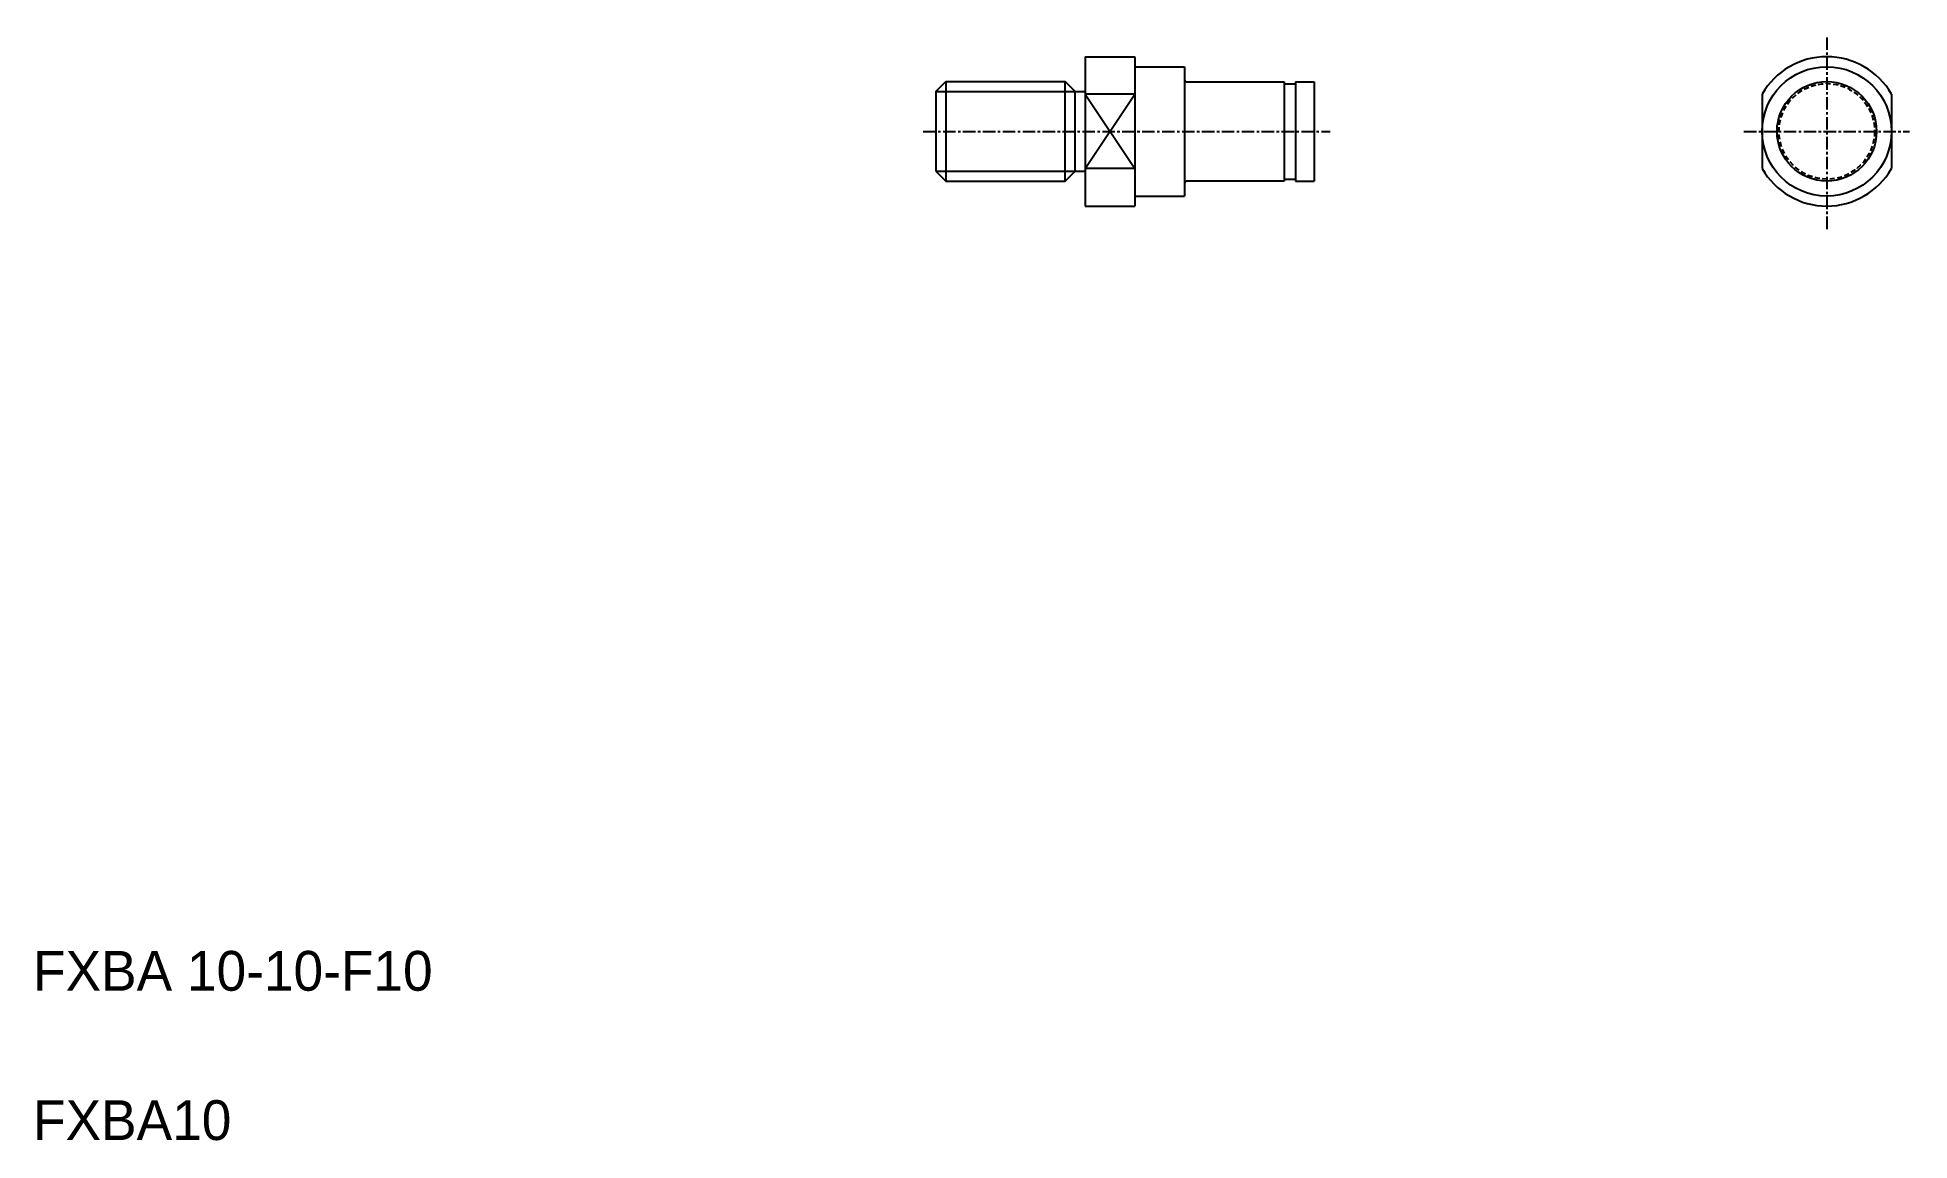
# Model space of a CAD drawing. Extents: x -1 to 188, y 129 to 240.
import ezdxf

# ---------------------------------------------------------------- set-up
doc = ezdxf.new("R2010")
doc.units = 0
doc.linetypes.add('CENTER', pattern=[2, 1.25, -0.25, 0.25, -0.25])
doc.linetypes.add('DASHED', pattern=[0.75, 0.5, -0.25])
doc.layers.get('0').update_dxf_attribs({"linetype": 'CONTINUOUS'})
doc.layers.add('CENTER', color=1, linetype='CENTER')

msp = doc.modelspace()

# ---------------------------------------------------------------- linework, layer by layer
at = {"color": 7, "linetype": 'CONTINUOUS'}
for p, q in [((104.73, 238.13), (104.73, 223.13)), ((104.73, 238.13), (109.72, 238.13)), ((109.72, 238.13), (109.72, 223.13)), ((109.72, 237.12), (114.73, 237.12)), ((114.73, 237.12), (114.73, 224.12)), ((89.73, 234.63), (90.73, 235.63)), ((90.73, 235.63), (102.73, 235.63)), ((90.73, 235.63), (90.73, 225.63)), ((102.73, 225.63), (102.73, 235.63)), ((103.73, 234.63), (102.73, 235.63)), ((114.93, 235.62), (124.73, 235.62)), ((117.38, 235.62), (117.38, 235.62)), ((119.83, 235.62), (119.83, 235.62)), ((124.73, 235.62), (124.73, 225.62)), ((124.73, 235.42), (125.88, 235.42)), ((125.88, 235.62), (125.88, 225.62)), ((125.88, 235.62), (127.73, 235.62)), ((127.73, 235.62), (127.73, 225.62)), ((89.73, 234.63), (89.73, 226.63)), ((103.73, 226.63), (103.73, 234.63)), ((103.73, 234.63), (104.73, 234.63)), ((109.73, 234.37), (104.73, 234.37)), ((172.74, 234.37), (172.74, 226.89)), ((185.74, 234.37), (185.74, 226.89)), ((89.73, 226.63), (90.73, 225.63)), ((102.73, 225.63), (103.73, 226.63)), ((103.73, 226.63), (104.73, 226.63)), ((109.73, 226.89), (104.73, 226.89)), ((124.73, 225.82), (125.88, 225.82)), ((90.73, 225.63), (102.73, 225.63)), ((109.72, 224.12), (114.73, 224.12)), ((124.73, 225.62), (114.93, 225.62)), ((125.88, 225.62), (127.73, 225.62)), ((104.73, 223.13), (109.72, 223.13))]:
    msp.add_line(p, q, dxfattribs=at)
at = {"color": 3, "linetype": 'CONTINUOUS'}
for p, q in [((89.73, 234.63), (103.73, 234.63)), ((104.73, 226.89), (109.73, 234.37)), ((104.73, 234.37), (109.73, 226.89)), ((89.73, 226.63), (103.73, 226.63))]:
    msp.add_line(p, q, dxfattribs=at)
at = {"color": 7, "linetype": 'CONTINUOUS'}
for radius in [6.5, 5]:
    msp.add_circle((179.24, 230.63), radius, dxfattribs=at)
at = {"color": 3, "linetype": 'DASHED'}
msp.add_circle((179.24, 230.63), 4.8, dxfattribs=at)
at = {"color": 7, "linetype": 'CONTINUOUS'}
for centre, radius, start, end in [((179.24, 230.63), 7.5, 29.9264, 150.0736), ((114.93, 235.82), 0.2, 180, 270), ((179.24, 230.63), 7.5, 209.9264, 330.0736), ((114.93, 225.42), 0.2, 90, 180)]:
    msp.add_arc(centre, radius, start, end, dxfattribs=at)
at = {"layer": 'CENTER', "color": 1, "linetype": 'CENTER'}
for p, q in [((179.24, 240.07), (179.24, 220.65)), ((88.47, 230.63), (129.35, 230.63)), ((170.92, 230.63), (187.55, 230.63))]:
    msp.add_line(p, q, dxfattribs=at)

# ---------------------------------------------------------------- texts
at = {"color": 7, "linetype": 'CONTINUOUS'}
for s, p in [('FXBA 10-10-F10', (-0.94, 144.28)), ('FXBA10', (-0.94, 129.28))]:
    msp.add_text(s, height=4, dxfattribs=at).set_placement(p)

doc.saveas('drawing.dxf')
